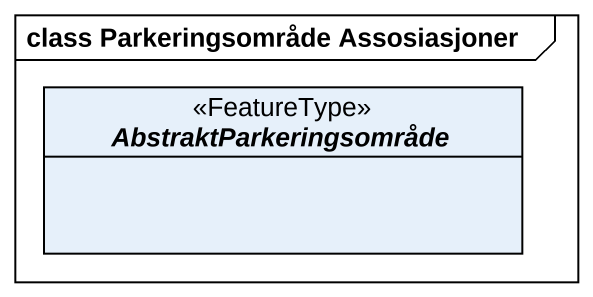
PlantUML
@startuml
mainframe class Parkeringsområde Assosiasjoner
hide circle
hide empty members
abstract class AbstraktParkeringsområde <<FeatureType>>
@enduml
